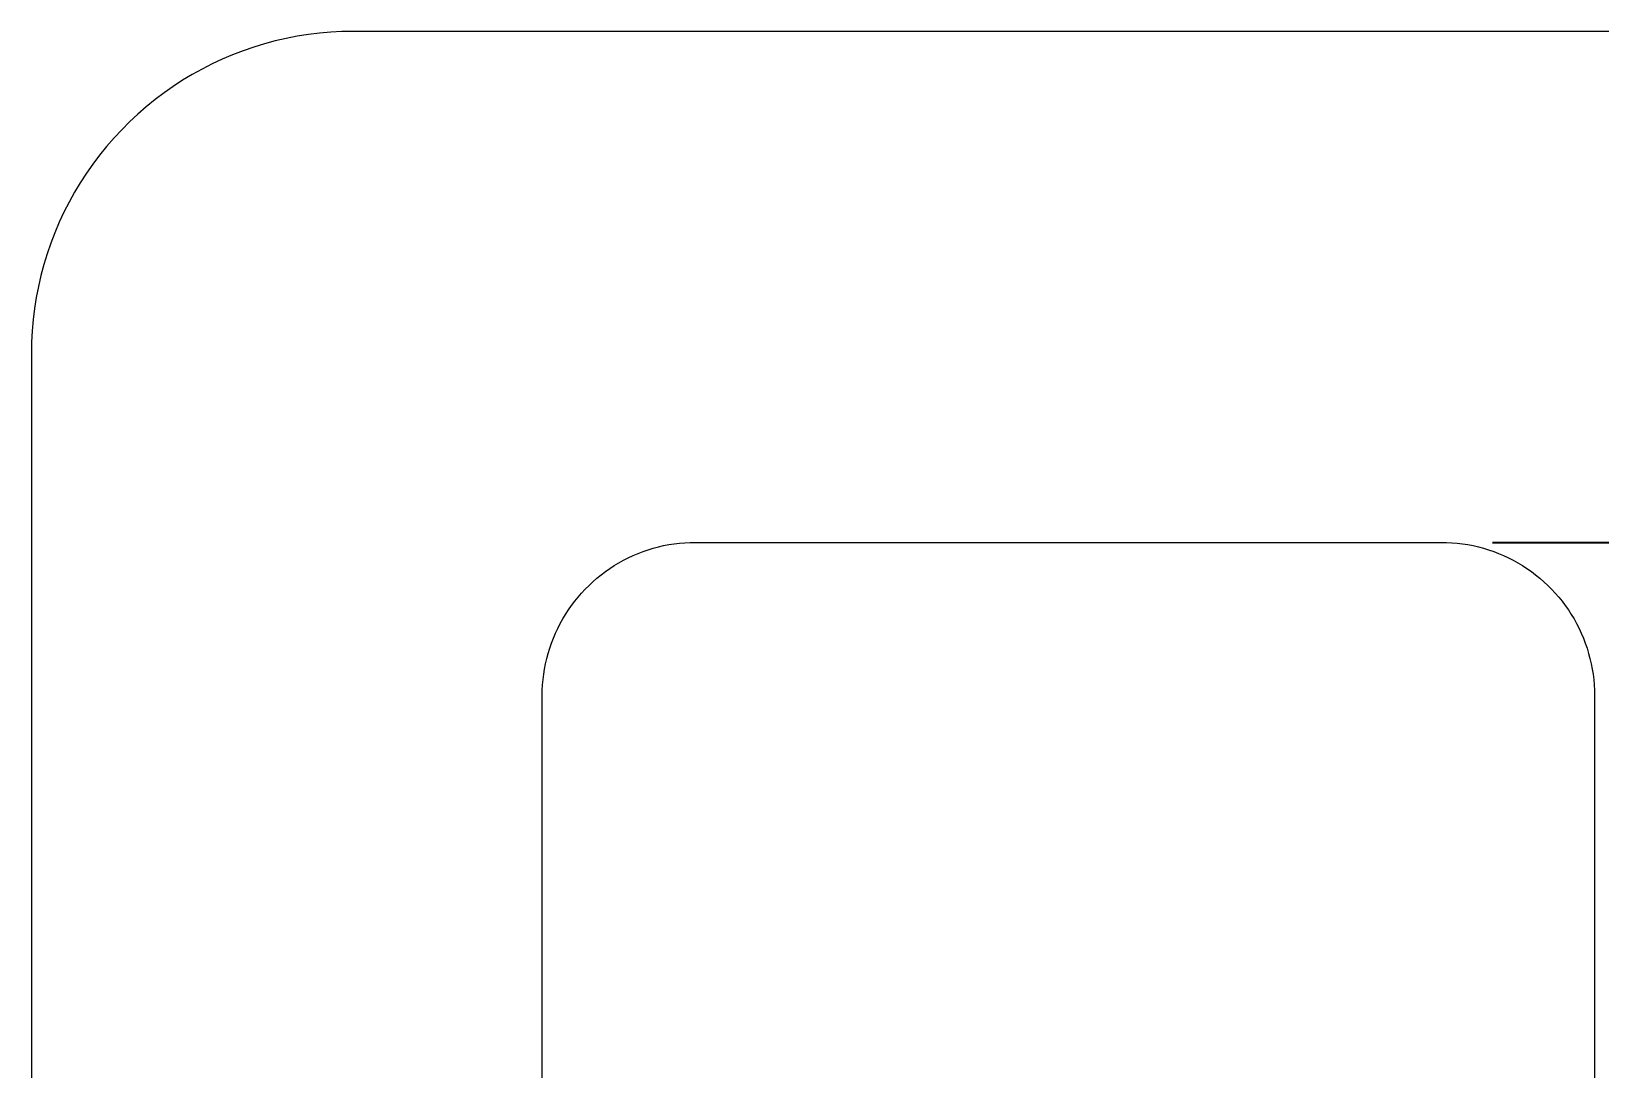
# Model space of a CAD drawing. Header units: millimetres. Extents: x 8434 to 10928, y 788 to 2545.
# Drawn here: x 8551.5 to 8858.5, y 1040.5 to 1243.5 of the extents above; entities that cross this region are included whole.
import ezdxf

# ---------------------------------------------------------------- set-up
doc = ezdxf.new("R2010")
doc.units = ezdxf.units.MM
doc.layers.add('ZANO_R', color=7, linetype='Continuous', lineweight=0)
doc.layers.add('ZANO_W', color=1, linetype='Continuous', lineweight=0)
doc.styles.get("Standard").update_dxf_attribs({"font": 'ARIALUNI.TTF'})
doc.dimstyles.new('pl i ang', dxfattribs={"dimtxt": 50, "dimasz": 50, "dimexe": 1.25, "dimexo": 0.625, "dimgap": 10, "dimtad": 1, "dimtoh": 1, "dimtxsty": 'Standard', "dimcen": 2.5, "dimclrd": 1, "dimclre": 1, "dimclrt": 1, "dimadec": 0, "dimazin": 0, "dimtfac": 1, "dimtmove": 0, "dimatfit": 3, "dimfxl": 1, "dimarcsym": 1})

# ---------------------------------------------------------------- blocks, each defined once
blk = doc.blocks.new('*D422')
at = {"layer": 'ZANO_W', "color": 1, "lineweight": -2}
for p, q in [((8837.54, 1143.54), (9006.07, 1143.54)), ((8996.07, 957.54), (8996.07, 1123.54)), ((8838.77, 937.54), (9006.07, 937.54))]:
    blk.add_line(p, q, dxfattribs=at)
at = {"layer": 'ZANO_W', "color": 1}
for points in [[(8999.4, 1123.54), (8992.74, 1123.54), (8996.07, 1143.54)], [(8992.74, 957.54), (8999.4, 957.54), (8996.07, 937.54)]]:
    blk.add_solid(points, dxfattribs=at)
at = {"layer": 'ZANO_W', "color": 1, "insert": (8975.85, 1040.54), "char_height": 20, "attachment_point": 5, "rotation": 90}
blk.add_mtext('206', dxfattribs=at)

msp = doc.modelspace()

# ---------------------------------------------------------------- linework, layer by layer
at = {"layer": 'ZANO_R'}
for p, q in [((8610.14, 1243.39), (8607.95, 1243.2)), ((8612.34, 1243.5), (8610.14, 1243.39)), ((8614.54, 1243.54), (8612.34, 1243.5)), ((8894.54, 1243.54), (8614.54, 1243.54)), ((8595.07, 1240.46), (8592.99, 1239.74)), ((8597.17, 1241.1), (8595.07, 1240.46)), ((8599.29, 1241.67), (8597.17, 1241.1)), ((8601.44, 1242.16), (8599.29, 1241.67)), ((8603.6, 1242.58), (8601.44, 1242.16)), ((8605.77, 1242.93), (8603.6, 1242.58)), ((8607.95, 1243.2), (8605.77, 1242.93)), ((8588.91, 1238.09), (8586.92, 1237.16)), ((8590.94, 1238.95), (8588.91, 1238.09)), ((8592.99, 1239.74), (8590.94, 1238.95)), ((8583.04, 1235.1), (8581.15, 1233.97)), ((8584.96, 1236.17), (8583.04, 1235.1)), ((8586.92, 1237.16), (8584.96, 1236.17)), ((8577.5, 1231.51), (8575.75, 1230.19)), ((8579.31, 1232.77), (8577.5, 1231.51)), ((8581.15, 1233.97), (8579.31, 1232.77)), ((8574.04, 1228.8), (8572.38, 1227.36)), ((8575.75, 1230.19), (8574.04, 1228.8)), ((8570.77, 1225.86), (8569.22, 1224.3)), ((8572.38, 1227.36), (8570.77, 1225.86)), ((8567.72, 1222.7), (8566.27, 1221.04)), ((8569.22, 1224.3), (8567.72, 1222.7)), ((8564.89, 1219.33), (8563.57, 1217.57)), ((8566.27, 1221.04), (8564.89, 1219.33)), ((8562.31, 1215.77), (8561.11, 1213.93)), ((8563.57, 1217.57), (8562.31, 1215.77)), ((8561.11, 1213.93), (8559.98, 1212.04)), ((8558.91, 1210.12), (8557.91, 1208.16)), ((8559.98, 1212.04), (8558.91, 1210.12)), ((8557.91, 1208.16), (8556.98, 1206.17)), ((8556.12, 1204.14), (8555.33, 1202.09)), ((8556.98, 1206.17), (8556.12, 1204.14)), ((8555.33, 1202.09), (8554.62, 1200.01)), ((8553.98, 1197.91), (8553.41, 1195.78)), ((8554.62, 1200.01), (8553.98, 1197.91)), ((8553.41, 1195.78), (8552.91, 1193.64)), ((8552.49, 1191.48), (8552.15, 1189.31)), ((8552.91, 1193.64), (8552.49, 1191.48)), ((8552.15, 1189.31), (8551.88, 1187.13)), ((8551.88, 1187.13), (8551.69, 1184.94)), ((8551.57, 1182.74), (8551.54, 1180.54)), ((8551.69, 1184.94), (8551.57, 1182.74)), ((8551.54, 1180.54), (8551.54, 900.54)), ((8671.27, 1141.73), (8672.26, 1142.07)), ((8672.26, 1142.07), (8673.27, 1142.38)), ((8673.27, 1142.38), (8674.28, 1142.65)), ((8674.28, 1142.65), (8675.3, 1142.89)), ((8675.3, 1142.89), (8676.33, 1143.09)), ((8676.33, 1143.09), (8677.36, 1143.25)), ((8677.36, 1143.25), (8678.4, 1143.38)), ((8678.4, 1143.38), (8679.44, 1143.47)), ((8679.44, 1143.47), (8680.49, 1143.52)), ((8680.49, 1143.52), (8681.54, 1143.54)), ((8681.54, 1143.54), (8827.54, 1143.54)), ((8827.54, 1143.54), (8828.58, 1143.52)), ((8828.58, 1143.52), (8829.63, 1143.47)), ((8829.63, 1143.47), (8830.67, 1143.38)), ((8830.67, 1143.38), (8831.71, 1143.25)), ((8831.71, 1143.25), (8832.74, 1143.09)), ((8832.74, 1143.09), (8833.77, 1142.89)), ((8833.77, 1142.89), (8834.79, 1142.65)), ((8834.79, 1142.65), (8835.8, 1142.38)), ((8835.8, 1142.38), (8836.81, 1142.07)), ((8836.81, 1142.07), (8837.8, 1141.73)), ((8664.76, 1138.41), (8665.64, 1138.98)), ((8665.64, 1138.98), (8666.54, 1139.52)), ((8666.54, 1139.52), (8667.45, 1140.03)), ((8667.45, 1140.03), (8668.38, 1140.5)), ((8668.38, 1140.5), (8669.33, 1140.95)), ((8669.33, 1140.95), (8670.3, 1141.36)), ((8670.3, 1141.36), (8671.27, 1141.73)), ((8837.8, 1141.73), (8838.77, 1141.36)), ((8838.77, 1141.36), (8839.74, 1140.95)), ((8839.74, 1140.95), (8840.69, 1140.5)), ((8840.69, 1140.5), (8841.62, 1140.03)), ((8841.62, 1140.03), (8842.54, 1139.52)), ((8842.54, 1139.52), (8843.43, 1138.98)), ((8843.43, 1138.98), (8844.31, 1138.41)), ((8661.46, 1135.84), (8662.25, 1136.52)), ((8662.25, 1136.52), (8663.07, 1137.18)), ((8663.07, 1137.18), (8663.9, 1137.81)), ((8663.9, 1137.81), (8664.76, 1138.41)), ((8844.31, 1138.41), (8845.17, 1137.81)), ((8845.17, 1137.81), (8846.01, 1137.18)), ((8846.01, 1137.18), (8846.82, 1136.52)), ((8846.82, 1136.52), (8847.61, 1135.84)), ((8658.55, 1132.82), (8659.24, 1133.61)), ((8659.24, 1133.61), (8659.96, 1134.38)), ((8659.96, 1134.38), (8660.7, 1135.12)), ((8660.7, 1135.12), (8661.46, 1135.84)), ((8847.61, 1135.84), (8848.37, 1135.12)), ((8848.37, 1135.12), (8849.12, 1134.38)), ((8849.12, 1134.38), (8849.83, 1133.61)), ((8849.83, 1133.61), (8850.52, 1132.82)), ((8656.09, 1129.44), (8656.66, 1130.32)), ((8656.66, 1130.32), (8657.26, 1131.17)), ((8657.26, 1131.17), (8657.9, 1132.01)), ((8657.9, 1132.01), (8658.55, 1132.82)), ((8850.52, 1132.82), (8851.18, 1132.01)), ((8851.18, 1132.01), (8851.81, 1131.17)), ((8851.81, 1131.17), (8852.41, 1130.32)), ((8852.41, 1130.32), (8852.98, 1129.44)), ((8654.13, 1125.74), (8654.57, 1126.69)), ((8654.57, 1126.69), (8655.05, 1127.63)), ((8655.05, 1127.63), (8655.55, 1128.54)), ((8655.55, 1128.54), (8656.09, 1129.44)), ((8852.98, 1129.44), (8853.52, 1128.54)), ((8853.52, 1128.54), (8854.02, 1127.63)), ((8854.02, 1127.63), (8854.5, 1126.69)), ((8854.5, 1126.69), (8854.94, 1125.74)), ((8653, 1122.81), (8653.34, 1123.8)), ((8653.34, 1123.8), (8653.72, 1124.78)), ((8653.72, 1124.78), (8654.13, 1125.74)), ((8854.94, 1125.74), (8855.35, 1124.78)), ((8855.35, 1124.78), (8855.73, 1123.8)), ((8855.73, 1123.8), (8856.07, 1122.81)), ((8652.19, 1119.78), (8652.43, 1120.8)), ((8652.43, 1120.8), (8652.7, 1121.81)), ((8652.7, 1121.81), (8653, 1122.81)), ((8856.07, 1122.81), (8856.37, 1121.81)), ((8856.37, 1121.81), (8856.64, 1120.8)), ((8856.64, 1120.8), (8856.88, 1119.78)), ((8651.7, 1116.68), (8651.83, 1117.72)), ((8651.83, 1117.72), (8651.99, 1118.75)), ((8651.99, 1118.75), (8652.19, 1119.78)), ((8856.88, 1119.78), (8857.08, 1118.75)), ((8857.08, 1118.75), (8857.24, 1117.72)), ((8857.24, 1117.72), (8857.37, 1116.68)), ((8651.54, 1113.54), (8651.55, 1114.59)), ((8651.55, 1114.59), (8651.61, 1115.63)), ((8651.61, 1115.63), (8651.7, 1116.68)), ((8857.37, 1116.68), (8857.46, 1115.63)), ((8857.46, 1115.63), (8857.52, 1114.59)), ((8857.52, 1114.59), (8857.54, 1113.54)), ((8651.54, 967.54), (8651.54, 1113.54)), ((8857.54, 1113.54), (8857.54, 967.54))]:
    msp.add_line(p, q, dxfattribs=at)

# ---------------------------------------------------------------- dimensions: what is measured, and where the dimension line sits
at = {"layer": 'ZANO_W'}
dim = msp.add_linear_dim(base=(8996.07, 1143.54), p1=(8828.77, 937.54), p2=(8827.54, 1143.54), angle=90, dimstyle='pl i ang', override={"dimtxt": 20, "dimasz": 20, "dimexe": 10, "dimexo": 10, "dimtoh": 0, "dimdec": 0, "dimtdec": 0, "dimtmove": 1}, dxfattribs=at)
dim.commit()
dim.dimension.update_dxf_attribs({"geometry": '*D422', "text_midpoint": (8975.85, 1040.54)})

doc.saveas('drawing.dxf')
